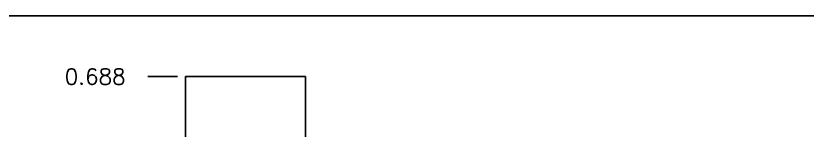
# Model space of a CAD drawing. Extents: x 0 to 33, y 0 to 24.
# Drawn here: x 5.02 to 10.04, y 20.27 to 21 of the extents above; entities that cross this region are included whole.
import ezdxf
from ezdxf.enums import TextEntityAlignment as Align

# ---------------------------------------------------------------- set-up
doc = ezdxf.new("R2010")
doc.units = 0
doc.header["$MEASUREMENT"] = 0
for name, color, linetype in [('BORDER', 5, 'CONTINUOUS'), ('DIM', 1, 'CONTINUOUS'), ('OBJECT', 3, 'CONTINUOUS')]:
    doc.layers.add(name, color=color, linetype=linetype)
doc.styles.add('SIMPLEX', font='SIMPLEX')

msp = doc.modelspace()

# ---------------------------------------------------------------- linework, layer by layer
at = {"layer": 'BORDER'}
msp.add_line((0, 21), (33, 21), dxfattribs=at)
at = {"layer": 'DIM'}
msp.add_line((6.04757, 20.61391), (5.85909, 20.61391), dxfattribs=at)
at = {"layer": 'OBJECT'}
for p, q in [((6.09988, 20.61391), (6.09988, 17.86391)), ((6.86104, 20.61391), (6.09988, 20.61391)), ((6.86104, 20.61391), (6.86104, 20.11391))]:
    msp.add_line(p, q, dxfattribs=at)

# ---------------------------------------------------------------- texts
at = {"layer": 'DIM', "style": 'SIMPLEX'}
msp.add_text('0.688', height=0.1, dxfattribs=at).set_placement((5.71873, 20.56392), align=Align.RIGHT)

doc.saveas('drawing.dxf')
